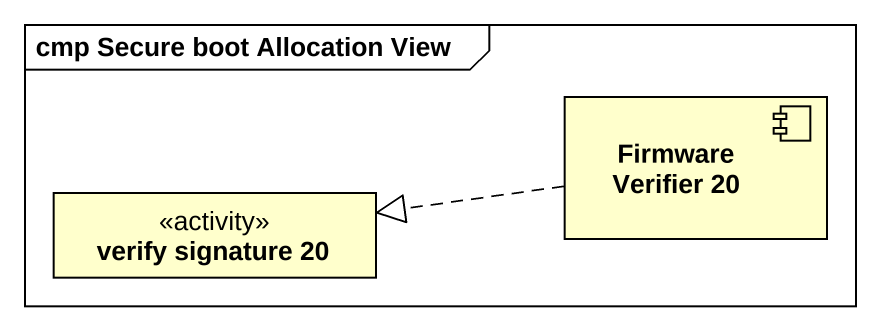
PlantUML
@startuml
mainframe cmp Secure boot Allocation View
allowmixing
hide circle
hide empty members
component "Firmware Verifier 20" as Firmware_Verifier_20
class "verify signature 20" as verify_signature_20 <<activity>>
Firmware_Verifier_20 .left.|> verify_signature_20
@enduml
